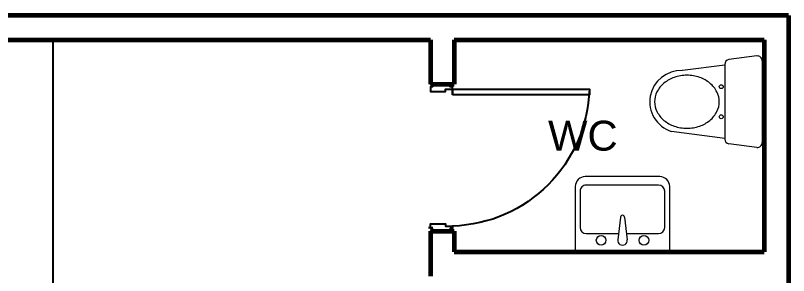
# Model space of a CAD drawing. Header units: metres. Extents: x 244.4 to 340.3, y -4.1 to 64.3.
# Drawn here: x 260.509 to 265.251, y 62.684 to 64.279 of the extents above; entities that cross this region are included whole.
import ezdxf

# ---------------------------------------------------------------- set-up
doc = ezdxf.new("R2010")
doc.units = ezdxf.units.M
for name, color, linetype, lineweight in [('A-WALL', 6, 'Continuous', 60), ('inne_gulv', 7, 'Continuous', 15), ('pza. sanitarias', 7, 'Continuous', 15)]:
    doc.layers.add(name, color=color, linetype=linetype, lineweight=lineweight)
doc.layers.add('Edges', color=7, linetype='Continuous')
doc.styles.get("Standard").update_dxf_attribs({"font": 'arial.ttf'})

# ---------------------------------------------------------------- blocks, each defined once
blk = doc.blocks.new('*U98')
blk.add_lwpolyline([(33.6, 1124.4, -0.396717), (966.4, 192)], format="xyb")
for points in [[(72, 192), (33.6, 192), (33.6, 1124.4), (72, 1124.4)], [(33.6, 192), (16.8, 192), (16.8, 192), (16.8, 192), (16.8, 192), (16.8, 177), (0, 177), (0, 190.9), (0, 40.9), (0, 55.9), (16.8, 55.9), (16.8, 40.9), (33.6, 40.9), (33.6, 40.9), (50, 40.9), (50, 144), (33.6, 144)], [(1000, 177), (1000, 192), (1000, 192), (1000, 40.9), (1000, 55.9), (983.2, 55.9), (983.2, 40.9), (966.4, 40.9), (966.4, 40.9), (950, 40.9), (950, 144), (966.4, 144), (966.4, 192), (983.2, 192), (983.2, 177)]]:
    blk.add_lwpolyline(points, close=True)
blk.add_lwpolyline([(33.6, 192), (72, 192)])
blk = doc.blocks.new('A$C3CB96B6D')
at = {"layer": 'pza. sanitarias'}
for p, q in [((0.0558, 0.23), (0.0984, 0.5566)), ((0.5053, 0.23), (0.4714, 0.49)), ((0, 0.0339), (0.0222, 0.2039)), ((0.5092, 0.23), (0.0519, 0.23)), ((0.5612, 0.0339), (0.539, 0.2039)), ((0.5314, 0), (0.0297, 0))]:
    blk.add_line(p, q, dxfattribs=at)
blk.add_lwpolyline([(0.2806, 0.66, 0.116506), (0.2208, 0.6459, 0.104219), (0.1664, 0.6026, 0.090534), (0.1312, 0.5399, 0.082773), (0.1182, 0.4618, 0.082773), (0.1312, 0.3836, 0.090534), (0.1664, 0.3209, 0.104219), (0.2208, 0.2777, 0.116506), (0.2806, 0.2635, 0.116506), (0.3404, 0.2777, 0.104219), (0.3948, 0.3209, 0.090534), (0.4299, 0.3836, 0.082773), (0.443, 0.4618, 0.082773), (0.4299, 0.5399, 0.090534), (0.3948, 0.6026, 0.104219), (0.3404, 0.6459, 0.116506)], format="xyb", close=True, dxfattribs=at)
for centre in [(0.1885, 0.2512), (0.3727, 0.2512)]:
    blk.add_circle(centre, 0.0119, dxfattribs=at)
for centre, radius, start, end in [((0.2806, 0.499), 0.191, 357.3127, 162.4499), ((0.0519, 0.2), 0.03, 90, 172.5686), ((0.5092, 0.2), 0.03, 7.4314, 90), ((0.0297, 0.03), 0.03, 172.5686, 270), ((0.5314, 0.03), 0.03, 270, 7.4314)]:
    blk.add_arc(centre, radius, start, end, dxfattribs=at)
blk = doc.blocks.new('isjsutas')
at = {"color": 7}
for p, q in [((35580.6963, 16336.1521), (35580.6963, 16335.7559)), ((35581.2754, 16336.1521), (35580.6963, 16336.1521)), ((35581.2754, 16335.7559), (35581.2754, 16336.1521)), ((35580.9626, 16336.0438), (35580.7642, 16336.0438)), ((35580.9732, 16335.9442), (35580.9564, 16336.0819)), ((35580.9984, 16335.9442), (35581.0152, 16336.0819)), ((35581.2093, 16336.0438), (35581.009, 16336.0438)), ((35580.7271, 16336.0067), (35580.7271, 16335.7841)), ((35581.2464, 16335.7841), (35581.2464, 16336.0067)), ((35580.7642, 16335.747), (35581.2093, 16335.747)), ((35580.7572, 16335.6949), (35581.2144, 16335.6949))]:
    blk.add_line(p, q, dxfattribs=at)
for centre in [(35580.8546, 16336.0855), (35581.117, 16336.0855)]:
    blk.add_circle(centre, 0.0296, dxfattribs=at)
for centre, radius, start, end in [((35580.9858, 16336.0855), 0.0296, 353.0422, 186.9578), ((35580.7642, 16336.0067), 0.0371, 90, 180), ((35581.2093, 16336.0067), 0.0371, 0, 90), ((35580.9858, 16335.944), 0.0125, 179.3528, 0.6472), ((35580.7572, 16335.7559), 0.061, 180, 270), ((35580.7642, 16335.7841), 0.0371, 180, 270), ((35581.2093, 16335.7841), 0.0371, 270, 0), ((35581.2144, 16335.7559), 0.061, 270, 0)]:
    blk.add_arc(centre, radius, start, end, dxfattribs=at)

msp = doc.modelspace()

# ---------------------------------------------------------------- linework, layer by layer
at = {"layer": 'A-WALL'}
for p, q in [((265.2509, 64.279), (244.4009, 64.279)), ((265.2509, 64.279), (265.2509, 31.3523)), ((258.9635, 64.129), (263.0539, 64.129)), ((263.0539, 64.129), (263.0539, 63.8569)), ((263.2009, 64.129), (263.2009, 63.8569)), ((263.2009, 64.129), (265.1009, 64.129)), ((265.1009, 64.129), (265.1009, 62.829)), ((263.0539, 63.8569), (263.2009, 63.8569)), ((263.0539, 62.9818), (263.0539, 62.972)), ((263.0539, 62.9569), (263.0539, 62.679)), ((263.0539, 62.9569), (263.2009, 62.9569)), ((263.2009, 62.9569), (263.2009, 62.829)), ((263.2009, 62.829), (265.1009, 62.829))]:
    msp.add_line(p, q, dxfattribs=at)
at = {"layer": 'Edges'}
msp.add_line((260.7413, 58.2291), (260.7413, 64.129), dxfattribs=at)

# ---------------------------------------------------------------- block references
at = {"xscale": 0.0009000000000045201, "yscale": 0.0009000000000045201, "zscale": 0.0009000000000045201, "rotation": 270}
msp.add_blockref('*U98', (263.0171, 63.8569), dxfattribs=at)
at = {"layer": 'inne_gulv', "linetype": 'Continuous', "rotation": 180}
msp.add_blockref('isjsutas', (35845.2183, 16398.9853), dxfattribs=at)
at = {"layer": 'pza. sanitarias', "extrusion": (0, 0, -1), "xscale": -1, "zscale": -1, "rotation": 270}
msp.add_blockref('A$C3CB96B6D', (-265.0895, 63.4692), dxfattribs=at)

# ---------------------------------------------------------------- texts
at = {"layer": 'Edges', "insert": (263.7757, 63.6334), "char_height": 0.18352, "width": 1.561448, "attachment_point": 1}
msp.add_mtext('WC', dxfattribs=at)

doc.saveas('drawing.dxf')
